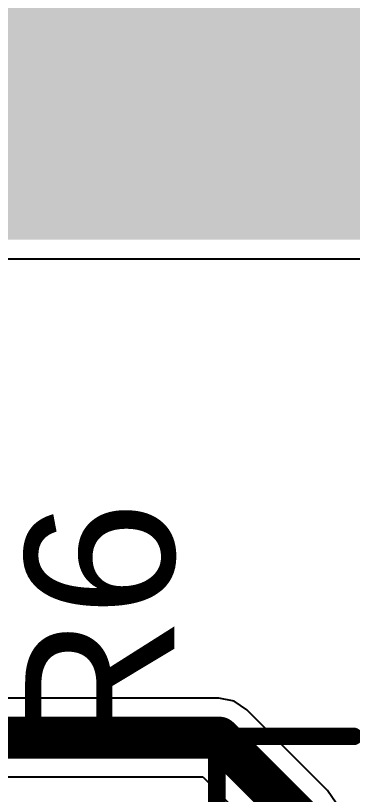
# Model space of a CAD drawing. Header units: inches. Extents: x -3 to 5381, y -57 to 5355.
# Drawn here: x 8.51 to 10.95, y -11.69 to -6.05 of the extents above; entities that cross this region are included whole.
import ezdxf

# ---------------------------------------------------------------- set-up
doc = ezdxf.new("R2010")
doc.units = ezdxf.units.IN
for name, color, linetype in [('Bottom Layer', 5, 'Continuous'), ('Top Layer', 1, 'Continuous'), ('Top Overlay', 2, 'Continuous')]:
    doc.layers.add(name, color=color, linetype=linetype)
doc.styles.add('Arial', font='', dxfattribs={"height": 0.2})
doc.styles.get('Arial').set_extended_font_data('Arial')

msp = doc.modelspace()

# ---------------------------------------------------------------- hatches: boundary and pattern name
at = {"layer": 'Bottom Layer'}
msp.add_hatch(color=5, dxfattribs=at).paths.add_polyline_path([(2.7686, -7.6708), (15.5956, -7.6708), (15.5956, 2.6924), (2.7686, 2.6924)])
at = {"layer": 'Top Layer'}
msp.add_hatch(color=1, dxfattribs=at).paths.add_polyline_path([(2.7686, -7.6708), (15.5956, -7.6708), (15.5956, 2.6924), (2.7686, 2.6924)])

# ---------------------------------------------------------------- linework, layer by layer
at = {"layer": 'Bottom Layer'}
for p, q in [((2.7686, -7.8083), (15.5956, -7.8083)), ((9.9822, -10.9927), (-1.4336, -10.9927)), ((10.0912, -11.0144), (9.9822, -10.9927)), ((9.9822, -10.9927), (9.9822, -10.9927)), ((10.1836, -11.0762), (10.0912, -11.0144)), ((10.7678, -11.6604), (10.1836, -11.0762)), ((6.2753, -11.5625), (9.8642, -11.5625)), ((9.8642, -11.5625), (10.2815, -11.9798)), ((10.8296, -11.7528), (10.7678, -11.6604)), ((10.7678, -11.6604), (10.7678, -11.6604))]:
    msp.add_line(p, q, dxfattribs=at)
for points in [[(-1.7526, -11.2776, 0.3048, 0.3048, 0), (9.9822, -11.2776, 0.3048, 0.3048, 0)], [(9.9822, -11.2776, 0.3048, 0.3048, 0), (10.5664, -11.8618, 0.3048, 0.3048, 0)]]:
    msp.add_lwpolyline(points, format="xyseb", dxfattribs=at)
msp.add_lwpolyline([(9.906, -11.2776, 0.1524, 0.1524, 1), (10.0584, -11.2776, 0.1524, 0.1524, 1)], format="xyseb", close=True, dxfattribs=at)
msp.add_lwpolyline([(9.906, -11.2776, 0.1524, 0.1524, 1), (10.0584, -11.2776, 0.1524, 0.1524, 1)], format="xyseb", close=True, dxfattribs=at)
at = {"layer": 'Top Layer'}
msp.add_line((2.8807, -7.8083), (15.5956, -7.8083), dxfattribs=at)
at = {"layer": 'Top Overlay'}
for points in [[(9.967, -11.2682, 0.127, 0.127, 0), (10.9576, -11.2682, 0.127, 0.127, 0)], [(9.967, -12.6652, 0.127, 0.127, 0), (9.967, -11.2682, 0.127, 0.127, 0)]]:
    msp.add_lwpolyline(points, format="xyseb", dxfattribs=at)
for points in [[(9.9353, -11.2682, 0.0635, 0.0635, 1), (9.9988, -11.2682, 0.0635, 0.0635, 1)], [(9.9353, -11.2682, 0.0635, 0.0635, 1), (9.9988, -11.2682, 0.0635, 0.0635, 1)], [(10.9259, -11.2682, 0.0635, 0.0635, 1), (10.9894, -11.2682, 0.0635, 0.0635, 1)]]:
    msp.add_lwpolyline(points, format="xyseb", close=True, dxfattribs=at)

# ---------------------------------------------------------------- texts
at = {"layer": 'Top Overlay', "style": 'Arial'}
msp.add_text('R6', height=1.0795, rotation=90, dxfattribs=at).set_placement((9.6582, -11.4911))

doc.saveas('drawing.dxf')
